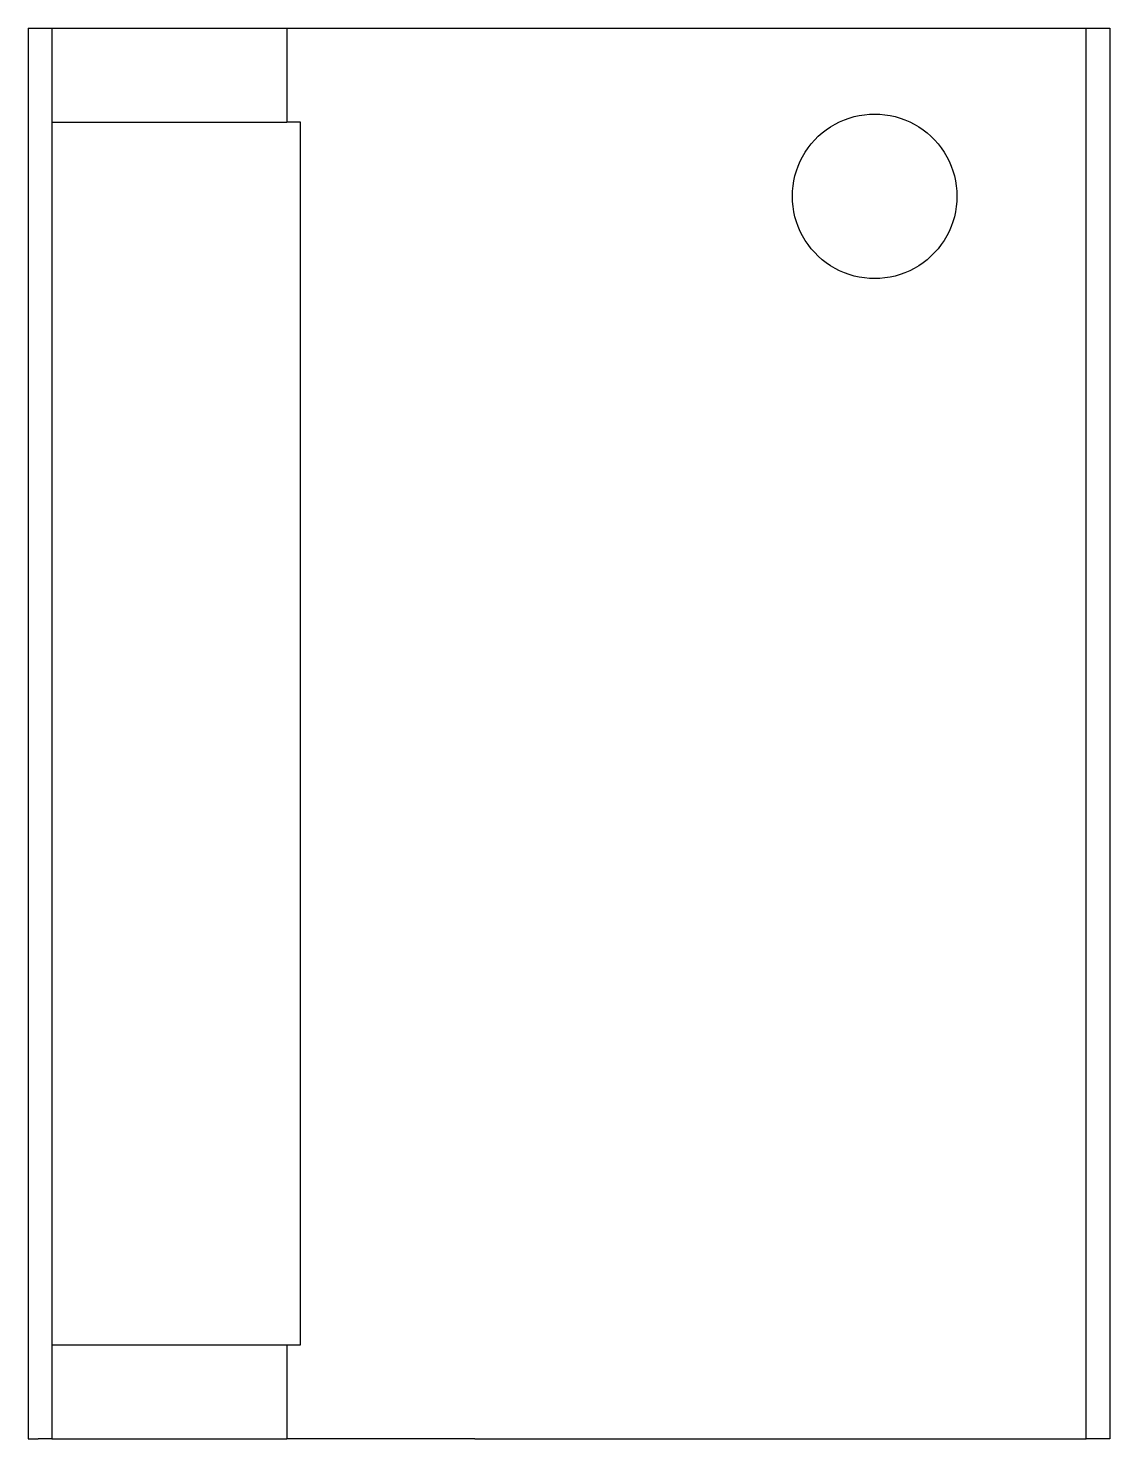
# Model space of a CAD drawing. Header units: metres. Extents: x -46 to 0, y 0 to 60.
import ezdxf

# ---------------------------------------------------------------- set-up
doc = ezdxf.new("R2010")
doc.units = ezdxf.units.M

msp = doc.modelspace()

# ---------------------------------------------------------------- linework, layer by layer
for points in [[(-46, 60), (-46, 58.8), (-46, 57.6), (-46, 56.4), (-46, 55.2), (-46, 54), (-46, 52.8), (-46, 51.6), (-46, 50.4), (-46, 49.2), (-46, 48), (-46, 46.8), (-46, 45.6), (-46, 44.4), (-46, 43.2), (-46, 42), (-46, 40.8), (-46, 39.6), (-46, 38.4), (-46, 37.2), (-46, 36), (-46, 34.8), (-46, 33.6), (-46, 32.4), (-46, 31.2), (-46, 30), (-46, 28.8), (-46, 27.6), (-46, 26.4), (-46, 25.2), (-46, 24), (-46, 22.8), (-46, 21.6), (-46, 20.4), (-46, 19.2), (-46, 18), (-46, 16.8), (-46, 15.6), (-46, 14.4), (-46, 13.2), (-46, 12), (-46, 10.8), (-46, 9.6), (-46, 8.4), (-46, 7.2), (-46, 6), (-46, 4.8), (-46, 3.6), (-46, 2.4), (-46, 1.2), (-46, 0)], [(-46, 60), (-45.999, 60), (-45.999, 60), (-45.998, 60), (-45.997, 60), (-45.995, 60), (-45.993, 60), (-45.991, 60), (-45.988, 60), (-45.985, 60), (-45.982, 60), (-45.979, 60), (-45.975, 60), (-45.97, 60), (-45.966, 60), (-45.961, 60), (-45.955, 60), (-45.95, 60), (-45.944, 60), (-45.937, 60), (-45.93, 60), (-45.923, 60), (-45.916, 60), (-45.908, 60), (-45.9, 60), (-45.892, 60), (-45.883, 60), (-45.873, 60), (-45.864, 60), (-45.854, 60), (-45.844, 60), (-45.834, 60), (-45.823, 60), (-45.812, 60), (-45.8, 60), (-45.788, 60), (-45.776, 60), (-45.764, 60), (-45.751, 60), (-45.738, 60), (-45.724, 60), (-45.71, 60), (-45.696, 60), (-45.682, 60), (-45.667, 60), (-45.652, 60), (-45.636, 60), (-45.621, 60), (-45.604, 60), (-45.588, 60), (-45.571, 60)], [(-45.571, 60), (-45.55, 60), (-45.528, 60), (-45.506, 60), (-45.485, 60), (-45.465, 60), (-45.444, 60), (-45.424, 60), (-45.405, 60), (-45.386, 60), (-45.368, 60), (-45.35, 60), (-45.332, 60), (-45.315, 60), (-45.298, 60), (-45.282, 60), (-45.267, 60), (-45.251, 60), (-45.236, 60), (-45.222, 60), (-45.208, 60), (-45.194, 60), (-45.181, 60), (-45.169, 60), (-45.156, 60), (-45.144, 60), (-45.133, 60), (-45.123, 60), (-45.112, 60), (-45.102, 60), (-45.093, 60), (-45.084, 60), (-45.075, 60), (-45.067, 60), (-45.06, 60), (-45.052, 60), (-45.046, 60), (-45.04, 60), (-45.034, 60), (-45.028, 60), (-45.024, 60), (-45.019, 60), (-45.015, 60), (-45.011, 60), (-45.009, 60), (-45.006, 60), (-45.004, 60), (-45.002, 60), (-45.002, 60), (-45.001, 60), (-45, 60)], [(-45, 60), (-45, 59.92), (-45, 59.84), (-45, 59.76), (-45, 59.68), (-45, 59.6), (-45, 59.52), (-45, 59.44), (-45, 59.36), (-45, 59.28), (-45, 59.2), (-45, 59.12), (-45, 59.04), (-45, 58.96), (-45, 58.88), (-45, 58.8), (-45, 58.72), (-45, 58.64), (-45, 58.56), (-45, 58.48), (-45, 58.4), (-45, 58.32), (-45, 58.24), (-45, 58.16), (-45, 58.08), (-45, 58), (-45, 57.92), (-45, 57.84), (-45, 57.76), (-45, 57.68), (-45, 57.6), (-45, 57.52), (-45, 57.44), (-45, 57.36), (-45, 57.28), (-45, 57.2), (-45, 57.12), (-45, 57.04), (-45, 56.96), (-45, 56.88), (-45, 56.8), (-45, 56.72), (-45, 56.64), (-45, 56.56), (-45, 56.48), (-45, 56.4), (-45, 56.32), (-45, 56.24), (-45, 56.16), (-45, 56.08), (-45, 56)], [(-45, 60), (-44.965, 60), (-44.93, 60), (-44.895, 60), (-44.83, 60), (-44.727, 60), (-44.623, 60), (-44.52, 60), (-44.362, 60), (-44.195, 60), (-44.028, 60), (-43.846, 60), (-43.624, 60), (-43.402, 60), (-43.181, 60), (-42.928, 60), (-42.662, 60), (-42.397, 60), (-42.127, 60), (-41.831, 60), (-41.535, 60), (-41.239, 60), (-40.935, 60), (-40.623, 60), (-40.312, 60), (-40, 60), (-39.688, 60), (-39.377, 60), (-39.065, 60), (-38.761, 60), (-38.465, 60), (-38.169, 60), (-37.873, 60), (-37.603, 60), (-37.338, 60), (-37.072, 60), (-36.819, 60), (-36.598, 60), (-36.376, 60), (-36.154, 60), (-35.972, 60), (-35.805, 60), (-35.638, 60), (-35.48, 60), (-35.377, 60), (-35.273, 60), (-35.17, 60), (-35.105, 60), (-35.07, 60), (-35.035, 60), (-35, 60)], [(-35, 60), (-35, 59.92), (-35, 59.84), (-35, 59.76), (-35, 59.68), (-35, 59.6), (-35, 59.52), (-35, 59.44), (-35, 59.36), (-35, 59.28), (-35, 59.2), (-35, 59.12), (-35, 59.04), (-35, 58.96), (-35, 58.88), (-35, 58.8), (-35, 58.72), (-35, 58.64), (-35, 58.56), (-35, 58.48), (-35, 58.4), (-35, 58.32), (-35, 58.24), (-35, 58.16), (-35, 58.08), (-35, 58), (-35, 57.92), (-35, 57.84), (-35, 57.76), (-35, 57.68), (-35, 57.6), (-35, 57.52), (-35, 57.44), (-35, 57.36), (-35, 57.28), (-35, 57.2), (-35, 57.12), (-35, 57.04), (-35, 56.96), (-35, 56.88), (-35, 56.8), (-35, 56.72), (-35, 56.64), (-35, 56.56), (-35, 56.48), (-35, 56.4), (-35, 56.32), (-35, 56.24), (-35, 56.16), (-35, 56.08), (-35, 56)], [(-35, 60), (-34.986, 60), (-34.972, 60), (-34.958, 60), (-34.932, 60), (-34.89, 60), (-34.848, 60), (-34.805, 60), (-34.74, 60), (-34.67, 60), (-34.601, 60), (-34.524, 60), (-34.427, 60), (-34.331, 60), (-34.235, 60), (-34.121, 60), (-33.999, 60), (-33.878, 60), (-33.753, 60), (-33.608, 60), (-33.462, 60), (-33.317, 60), (-33.159, 60), (-32.992, 60), (-32.824, 60), (-32.657, 60), (-32.47, 60), (-32.282, 60), (-32.095, 60), (-31.9, 60), (-31.695, 60), (-31.49, 60), (-31.286, 60), (-31.068, 60), (-30.848, 60), (-30.628, 60), (-30.405, 60), (-30.173, 60), (-29.941, 60), (-29.709, 60), (-29.47, 60), (-29.228, 60), (-28.987, 60), (-28.745, 60), (-28.497, 60), (-28.249, 60), (-28.002, 60), (-27.752, 60), (-27.502, 60), (-27.251, 60), (-27, 60)], [(-27, 60), (-26.48, 60), (-25.96, 60), (-25.44, 60), (-24.92, 60), (-24.4, 60), (-23.88, 60), (-23.36, 60), (-22.84, 60), (-22.32, 60), (-21.8, 60), (-21.28, 60), (-20.76, 60), (-20.24, 60), (-19.72, 60), (-19.2, 60), (-18.68, 60), (-18.16, 60), (-17.64, 60), (-17.12, 60), (-16.6, 60), (-16.08, 60), (-15.56, 60), (-15.04, 60), (-14.52, 60), (-14, 60), (-13.48, 60), (-12.96, 60), (-12.44, 60), (-11.92, 60), (-11.4, 60), (-10.88, 60), (-10.36, 60), (-9.84, 60), (-9.32, 60), (-8.8, 60), (-8.28, 60), (-7.76, 60), (-7.24, 60), (-6.72, 60), (-6.2, 60), (-5.68, 60), (-5.16, 60), (-4.64, 60), (-4.12, 60), (-3.6, 60), (-3.08, 60), (-2.56, 60), (-2.04, 60), (-1.52, 60), (-1, 60)], [(-1, 0), (-1, 1.2), (-1, 2.4), (-1, 3.6), (-1, 4.8), (-1, 6), (-1, 7.2), (-1, 8.4), (-1, 9.6), (-1, 10.8), (-1, 12), (-1, 13.2), (-1, 14.4), (-1, 15.6), (-1, 16.8), (-1, 18), (-1, 19.2), (-1, 20.4), (-1, 21.6), (-1, 22.8), (-1, 24), (-1, 25.2), (-1, 26.4), (-1, 27.6), (-1, 28.8), (-1, 30), (-1, 31.2), (-1, 32.4), (-1, 33.6), (-1, 34.8), (-1, 36), (-1, 37.2), (-1, 38.4), (-1, 39.6), (-1, 40.8), (-1, 42), (-1, 43.2), (-1, 44.4), (-1, 45.6), (-1, 46.8), (-1, 48), (-1, 49.2), (-1, 50.4), (-1, 51.6), (-1, 52.8), (-1, 54), (-1, 55.2), (-1, 56.4), (-1, 57.6), (-1, 58.8), (-1, 60)], [(-1, 60), (-0.98, 60), (-0.96, 60), (-0.94, 60), (-0.92, 60), (-0.9, 60), (-0.88, 60), (-0.86, 60), (-0.84, 60), (-0.82, 60), (-0.8, 60), (-0.78, 60), (-0.76, 60), (-0.74, 60), (-0.72, 60), (-0.7, 60), (-0.68, 60), (-0.66, 60), (-0.64, 60), (-0.62, 60), (-0.6, 60), (-0.58, 60), (-0.56, 60), (-0.54, 60), (-0.52, 60), (-0.5, 60), (-0.48, 60), (-0.46, 60), (-0.44, 60), (-0.42, 60), (-0.4, 60), (-0.38, 60), (-0.36, 60), (-0.34, 60), (-0.32, 60), (-0.3, 60), (-0.28, 60), (-0.26, 60), (-0.24, 60), (-0.22, 60), (-0.2, 60), (-0.18, 60), (-0.16, 60), (-0.14, 60), (-0.12, 60), (-0.1, 60), (-0.08, 60), (-0.06, 60), (-0.04, 60), (-0.02, 60), (0, 60)], [(0, 60), (0, 58.8), (0, 57.6), (0, 56.4), (0, 55.2), (0, 54), (0, 52.8), (0, 51.6), (0, 50.4), (0, 49.2), (0, 48), (0, 46.8), (0, 45.6), (0, 44.4), (0, 43.2), (0, 42), (0, 40.8), (0, 39.6), (0, 38.4), (0, 37.2), (0, 36), (0, 34.8), (0, 33.6), (0, 32.4), (0, 31.2), (0, 30), (0, 28.8), (0, 27.6), (0, 26.4), (0, 25.2), (0, 24), (0, 22.8), (0, 21.6), (0, 20.4), (0, 19.2), (0, 18), (0, 16.8), (0, 15.6), (0, 14.4), (0, 13.2), (0, 12), (0, 10.8), (0, 9.6), (0, 8.4), (0, 7.2), (0, 6), (0, 4.8), (0, 3.6), (0, 2.4), (0, 1.2), (0, 0)], [(-45, 56), (-45, 54.96), (-45, 53.92), (-45, 52.88), (-45, 51.84), (-45, 50.8), (-45, 49.76), (-45, 48.72), (-45, 47.68), (-45, 46.64), (-45, 45.6), (-45, 44.56), (-45, 43.52), (-45, 42.48), (-45, 41.44), (-45, 40.4), (-45, 39.36), (-45, 38.32), (-45, 37.28), (-45, 36.24), (-45, 35.2), (-45, 34.16), (-45, 33.12), (-45, 32.08), (-45, 31.04), (-45, 30), (-45, 28.96), (-45, 27.92), (-45, 26.88), (-45, 25.84), (-45, 24.8), (-45, 23.76), (-45, 22.72), (-45, 21.68), (-45, 20.64), (-45, 19.6), (-45, 18.56), (-45, 17.52), (-45, 16.48), (-45, 15.44), (-45, 14.4), (-45, 13.36), (-45, 12.32), (-45, 11.28), (-45, 10.24), (-45, 9.2), (-45, 8.16), (-45, 7.12), (-45, 6.08), (-45, 5.04), (-45, 4)], [(-45, 56), (-44.965, 56), (-44.93, 56), (-44.895, 56), (-44.83, 56), (-44.727, 56), (-44.623, 56), (-44.52, 56), (-44.362, 56), (-44.195, 56), (-44.028, 56), (-43.846, 56), (-43.624, 56), (-43.402, 56), (-43.181, 56), (-42.928, 56), (-42.662, 56), (-42.397, 56), (-42.127, 56), (-41.831, 56), (-41.535, 56), (-41.239, 56), (-40.935, 56), (-40.623, 56), (-40.312, 56), (-40, 56), (-39.688, 56), (-39.377, 56), (-39.065, 56), (-38.761, 56), (-38.465, 56), (-38.169, 56), (-37.873, 56), (-37.603, 56), (-37.338, 56), (-37.072, 56), (-36.819, 56), (-36.598, 56), (-36.376, 56), (-36.154, 56), (-35.972, 56), (-35.805, 56), (-35.638, 56), (-35.48, 56), (-35.377, 56), (-35.273, 56), (-35.17, 56), (-35.105, 56), (-35.07, 56), (-35.035, 56), (-35, 56)], [(-34.416, 56), (-34.438, 56), (-34.461, 56), (-34.483, 56), (-34.505, 56), (-34.525, 56), (-34.546, 56), (-34.567, 56), (-34.586, 56), (-34.605, 56), (-34.624, 56), (-34.643, 56), (-34.66, 56), (-34.678, 56), (-34.695, 56), (-34.712, 56), (-34.728, 56), (-34.743, 56), (-34.759, 56), (-34.773, 56), (-34.787, 56), (-34.802, 56), (-34.815, 56), (-34.828, 56), (-34.84, 56), (-34.853, 56), (-34.864, 56), (-34.875, 56), (-34.885, 56), (-34.896, 56), (-34.905, 56), (-34.914, 56), (-34.923, 56), (-34.931, 56), (-34.939, 56), (-34.946, 56), (-34.953, 56), (-34.959, 56), (-34.965, 56), (-34.971, 56), (-34.976, 56), (-34.98, 56), (-34.984, 56), (-34.988, 56), (-34.991, 56), (-34.993, 56), (-34.996, 56), (-34.997, 56), (-34.998, 56), (-34.999, 56), (-35, 56)], [(-34.416, 4), (-34.416, 5.04), (-34.416, 6.08), (-34.416, 7.12), (-34.416, 8.16), (-34.416, 9.2), (-34.416, 10.24), (-34.416, 11.28), (-34.416, 12.32), (-34.416, 13.36), (-34.416, 14.4), (-34.416, 15.44), (-34.416, 16.48), (-34.416, 17.52), (-34.416, 18.56), (-34.416, 19.6), (-34.416, 20.64), (-34.416, 21.68), (-34.416, 22.72), (-34.416, 23.76), (-34.416, 24.8), (-34.416, 25.84), (-34.416, 26.88), (-34.416, 27.92), (-34.416, 28.96), (-34.416, 30), (-34.416, 31.04), (-34.416, 32.08), (-34.416, 33.12), (-34.416, 34.16), (-34.416, 35.2), (-34.416, 36.24), (-34.416, 37.28), (-34.416, 38.32), (-34.416, 39.36), (-34.416, 40.4), (-34.416, 41.44), (-34.416, 42.48), (-34.416, 43.52), (-34.416, 44.56), (-34.416, 45.6), (-34.416, 46.64), (-34.416, 47.68), (-34.416, 48.72), (-34.416, 49.76), (-34.416, 50.8), (-34.416, 51.84), (-34.416, 52.88), (-34.416, 53.92), (-34.416, 54.96), (-34.416, 56)], [(-13.5, 52.85), (-13.493, 53.07), (-13.472, 53.289), (-13.438, 53.506), (-13.39, 53.72), (-13.329, 53.932), (-13.254, 54.138), (-13.167, 54.34), (-13.067, 54.536), (-12.955, 54.725), (-12.832, 54.907), (-12.697, 55.081), (-12.551, 55.246), (-12.396, 55.401), (-12.231, 55.547), (-12.057, 55.682), (-11.875, 55.805), (-11.686, 55.917), (-11.49, 56.017), (-11.288, 56.104), (-11.082, 56.179), (-10.87, 56.24), (-10.656, 56.288), (-10.439, 56.322), (-10.22, 56.343), (-10, 56.35), (-9.78, 56.343), (-9.561, 56.322), (-9.344, 56.288), (-9.13, 56.24), (-8.918, 56.179), (-8.712, 56.104), (-8.51, 56.017), (-8.314, 55.917), (-8.125, 55.805), (-7.943, 55.682), (-7.769, 55.547), (-7.604, 55.401), (-7.449, 55.246), (-7.303, 55.081), (-7.168, 54.907), (-7.045, 54.725), (-6.933, 54.536), (-6.833, 54.34), (-6.746, 54.138), (-6.671, 53.932), (-6.61, 53.72), (-6.562, 53.506), (-6.528, 53.289), (-6.507, 53.07), (-6.5, 52.85)], [(-6.5, 52.85), (-6.507, 52.63), (-6.528, 52.411), (-6.562, 52.194), (-6.61, 51.98), (-6.671, 51.768), (-6.746, 51.562), (-6.833, 51.36), (-6.933, 51.164), (-7.045, 50.975), (-7.168, 50.793), (-7.303, 50.619), (-7.449, 50.454), (-7.604, 50.299), (-7.769, 50.153), (-7.943, 50.018), (-8.125, 49.895), (-8.314, 49.783), (-8.51, 49.683), (-8.712, 49.596), (-8.918, 49.521), (-9.13, 49.46), (-9.344, 49.412), (-9.561, 49.378), (-9.78, 49.357), (-10, 49.35), (-10.22, 49.357), (-10.439, 49.378), (-10.656, 49.412), (-10.87, 49.46), (-11.082, 49.521), (-11.288, 49.596), (-11.49, 49.683), (-11.686, 49.783), (-11.875, 49.895), (-12.057, 50.018), (-12.231, 50.153), (-12.396, 50.299), (-12.551, 50.454), (-12.697, 50.619), (-12.832, 50.793), (-12.955, 50.975), (-13.067, 51.164), (-13.167, 51.36), (-13.254, 51.562), (-13.329, 51.768), (-13.39, 51.98), (-13.438, 52.194), (-13.472, 52.411), (-13.493, 52.63), (-13.5, 52.85)], [(-45, 4), (-45, 3.92), (-45, 3.84), (-45, 3.76), (-45, 3.68), (-45, 3.6), (-45, 3.52), (-45, 3.44), (-45, 3.36), (-45, 3.28), (-45, 3.2), (-45, 3.12), (-45, 3.04), (-45, 2.96), (-45, 2.88), (-45, 2.8), (-45, 2.72), (-45, 2.64), (-45, 2.56), (-45, 2.48), (-45, 2.4), (-45, 2.32), (-45, 2.24), (-45, 2.16), (-45, 2.08), (-45, 2), (-45, 1.92), (-45, 1.84), (-45, 1.76), (-45, 1.68), (-45, 1.6), (-45, 1.52), (-45, 1.44), (-45, 1.36), (-45, 1.28), (-45, 1.2), (-45, 1.12), (-45, 1.04), (-45, 0.96), (-45, 0.88), (-45, 0.8), (-45, 0.72), (-45, 0.64), (-45, 0.56), (-45, 0.48), (-45, 0.4), (-45, 0.32), (-45, 0.24), (-45, 0.16), (-45, 0.08), (-45, 0)], [(-45, 4), (-44.965, 4), (-44.93, 4), (-44.895, 4), (-44.83, 4), (-44.727, 4), (-44.623, 4), (-44.52, 4), (-44.362, 4), (-44.195, 4), (-44.028, 4), (-43.846, 4), (-43.624, 4), (-43.402, 4), (-43.181, 4), (-42.928, 4), (-42.662, 4), (-42.397, 4), (-42.127, 4), (-41.831, 4), (-41.535, 4), (-41.239, 4), (-40.935, 4), (-40.623, 4), (-40.312, 4), (-40, 4), (-39.688, 4), (-39.377, 4), (-39.065, 4), (-38.761, 4), (-38.465, 4), (-38.169, 4), (-37.873, 4), (-37.603, 4), (-37.338, 4), (-37.072, 4), (-36.819, 4), (-36.598, 4), (-36.376, 4), (-36.154, 4), (-35.972, 4), (-35.805, 4), (-35.638, 4), (-35.48, 4), (-35.377, 4), (-35.273, 4), (-35.17, 4), (-35.105, 4), (-35.07, 4), (-35.035, 4), (-35, 4)], [(-35, 4), (-35, 3.92), (-35, 3.84), (-35, 3.76), (-35, 3.68), (-35, 3.6), (-35, 3.52), (-35, 3.44), (-35, 3.36), (-35, 3.28), (-35, 3.2), (-35, 3.12), (-35, 3.04), (-35, 2.96), (-35, 2.88), (-35, 2.8), (-35, 2.72), (-35, 2.64), (-35, 2.56), (-35, 2.48), (-35, 2.4), (-35, 2.32), (-35, 2.24), (-35, 2.16), (-35, 2.08), (-35, 2), (-35, 1.92), (-35, 1.84), (-35, 1.76), (-35, 1.68), (-35, 1.6), (-35, 1.52), (-35, 1.44), (-35, 1.36), (-35, 1.28), (-35, 1.2), (-35, 1.12), (-35, 1.04), (-35, 0.96), (-35, 0.88), (-35, 0.8), (-35, 0.72), (-35, 0.64), (-35, 0.56), (-35, 0.48), (-35, 0.4), (-35, 0.32), (-35, 0.24), (-35, 0.16), (-35, 0.08), (-35, 0)], [(-35, 4), (-34.999, 4), (-34.998, 4), (-34.997, 4), (-34.996, 4), (-34.993, 4), (-34.991, 4), (-34.988, 4), (-34.984, 4), (-34.98, 4), (-34.976, 4), (-34.971, 4), (-34.965, 4), (-34.959, 4), (-34.953, 4), (-34.946, 4), (-34.939, 4), (-34.931, 4), (-34.923, 4), (-34.914, 4), (-34.905, 4), (-34.896, 4), (-34.885, 4), (-34.875, 4), (-34.864, 4), (-34.853, 4), (-34.84, 4), (-34.828, 4), (-34.815, 4), (-34.802, 4), (-34.787, 4), (-34.773, 4), (-34.759, 4), (-34.743, 4), (-34.728, 4), (-34.712, 4), (-34.695, 4), (-34.678, 4), (-34.66, 4), (-34.643, 4), (-34.624, 4), (-34.605, 4), (-34.586, 4), (-34.567, 4), (-34.546, 4), (-34.525, 4), (-34.505, 4), (-34.483, 4), (-34.461, 4), (-34.438, 4), (-34.416, 4)], [(-46, 0), (-45.999, 0), (-45.999, 0), (-45.998, 0), (-45.997, 0), (-45.995, 0), (-45.993, 0), (-45.991, 0), (-45.988, 0), (-45.985, 0), (-45.982, 0), (-45.979, 0), (-45.975, 0), (-45.97, 0), (-45.966, 0), (-45.961, 0), (-45.955, 0), (-45.95, 0), (-45.944, 0), (-45.937, 0), (-45.93, 0), (-45.923, 0), (-45.916, 0), (-45.908, 0), (-45.9, 0), (-45.892, 0), (-45.883, 0), (-45.873, 0), (-45.864, 0), (-45.854, 0), (-45.844, 0), (-45.834, 0), (-45.823, 0), (-45.812, 0), (-45.8, 0), (-45.788, 0), (-45.776, 0), (-45.764, 0), (-45.751, 0), (-45.738, 0), (-45.724, 0), (-45.71, 0), (-45.696, 0), (-45.682, 0), (-45.667, 0), (-45.652, 0), (-45.636, 0), (-45.621, 0), (-45.604, 0), (-45.588, 0), (-45.571, 0)], [(-45, 0), (-45.001, 0), (-45.002, 0), (-45.002, 0), (-45.004, 0), (-45.006, 0), (-45.009, 0), (-45.011, 0), (-45.015, 0), (-45.019, 0), (-45.024, 0), (-45.028, 0), (-45.034, 0), (-45.04, 0), (-45.046, 0), (-45.052, 0), (-45.06, 0), (-45.067, 0), (-45.075, 0), (-45.084, 0), (-45.093, 0), (-45.102, 0), (-45.112, 0), (-45.123, 0), (-45.133, 0), (-45.144, 0), (-45.156, 0), (-45.169, 0), (-45.181, 0), (-45.194, 0), (-45.208, 0), (-45.222, 0), (-45.236, 0), (-45.251, 0), (-45.267, 0), (-45.282, 0), (-45.298, 0), (-45.315, 0), (-45.332, 0), (-45.35, 0), (-45.368, 0), (-45.386, 0), (-45.405, 0), (-45.424, 0), (-45.444, 0), (-45.465, 0), (-45.485, 0), (-45.506, 0), (-45.528, 0), (-45.55, 0), (-45.571, 0)], [(-45, 0), (-44.965, 0), (-44.93, 0), (-44.895, 0), (-44.83, 0), (-44.727, 0), (-44.623, 0), (-44.52, 0), (-44.362, 0), (-44.195, 0), (-44.028, 0), (-43.846, 0), (-43.624, 0), (-43.402, 0), (-43.181, 0), (-42.928, 0), (-42.662, 0), (-42.397, 0), (-42.127, 0), (-41.831, 0), (-41.535, 0), (-41.239, 0), (-40.935, 0), (-40.623, 0), (-40.312, 0), (-40, 0), (-39.688, 0), (-39.377, 0), (-39.065, 0), (-38.761, 0), (-38.465, 0), (-38.169, 0), (-37.873, 0), (-37.603, 0), (-37.338, 0), (-37.072, 0), (-36.819, 0), (-36.598, 0), (-36.376, 0), (-36.154, 0), (-35.972, 0), (-35.805, 0), (-35.638, 0), (-35.48, 0), (-35.377, 0), (-35.273, 0), (-35.17, 0), (-35.105, 0), (-35.07, 0), (-35.035, 0), (-35, 0)], [(-27, 0), (-27.251, 0), (-27.502, 0), (-27.752, 0), (-28.002, 0), (-28.249, 0), (-28.497, 0), (-28.745, 0), (-28.987, 0), (-29.228, 0), (-29.47, 0), (-29.709, 0), (-29.941, 0), (-30.173, 0), (-30.405, 0), (-30.628, 0), (-30.848, 0), (-31.068, 0), (-31.286, 0), (-31.49, 0), (-31.695, 0), (-31.9, 0), (-32.095, 0), (-32.282, 0), (-32.47, 0), (-32.657, 0), (-32.824, 0), (-32.992, 0), (-33.159, 0), (-33.317, 0), (-33.462, 0), (-33.608, 0), (-33.753, 0), (-33.878, 0), (-33.999, 0), (-34.121, 0), (-34.235, 0), (-34.331, 0), (-34.427, 0), (-34.524, 0), (-34.601, 0), (-34.67, 0), (-34.74, 0), (-34.805, 0), (-34.848, 0), (-34.89, 0), (-34.932, 0), (-34.958, 0), (-34.972, 0), (-34.986, 0), (-35, 0)], [(-27, 0), (-26.48, 0), (-25.96, 0), (-25.44, 0), (-24.92, 0), (-24.4, 0), (-23.88, 0), (-23.36, 0), (-22.84, 0), (-22.32, 0), (-21.8, 0), (-21.28, 0), (-20.76, 0), (-20.24, 0), (-19.72, 0), (-19.2, 0), (-18.68, 0), (-18.16, 0), (-17.64, 0), (-17.12, 0), (-16.6, 0), (-16.08, 0), (-15.56, 0), (-15.04, 0), (-14.52, 0), (-14, 0), (-13.48, 0), (-12.96, 0), (-12.44, 0), (-11.92, 0), (-11.4, 0), (-10.88, 0), (-10.36, 0), (-9.84, 0), (-9.32, 0), (-8.8, 0), (-8.28, 0), (-7.76, 0), (-7.24, 0), (-6.72, 0), (-6.2, 0), (-5.68, 0), (-5.16, 0), (-4.64, 0), (-4.12, 0), (-3.6, 0), (-3.08, 0), (-2.56, 0), (-2.04, 0), (-1.52, 0), (-1, 0)], [(0, 0), (-0.02, 0), (-0.04, 0), (-0.06, 0), (-0.08, 0), (-0.1, 0), (-0.12, 0), (-0.14, 0), (-0.16, 0), (-0.18, 0), (-0.2, 0), (-0.22, 0), (-0.24, 0), (-0.26, 0), (-0.28, 0), (-0.3, 0), (-0.32, 0), (-0.34, 0), (-0.36, 0), (-0.38, 0), (-0.4, 0), (-0.42, 0), (-0.44, 0), (-0.46, 0), (-0.48, 0), (-0.5, 0), (-0.52, 0), (-0.54, 0), (-0.56, 0), (-0.58, 0), (-0.6, 0), (-0.62, 0), (-0.64, 0), (-0.66, 0), (-0.68, 0), (-0.7, 0), (-0.72, 0), (-0.74, 0), (-0.76, 0), (-0.78, 0), (-0.8, 0), (-0.82, 0), (-0.84, 0), (-0.86, 0), (-0.88, 0), (-0.9, 0), (-0.92, 0), (-0.94, 0), (-0.96, 0), (-0.98, 0), (-1, 0)]]:
    msp.add_lwpolyline(points)

doc.saveas('drawing.dxf')
